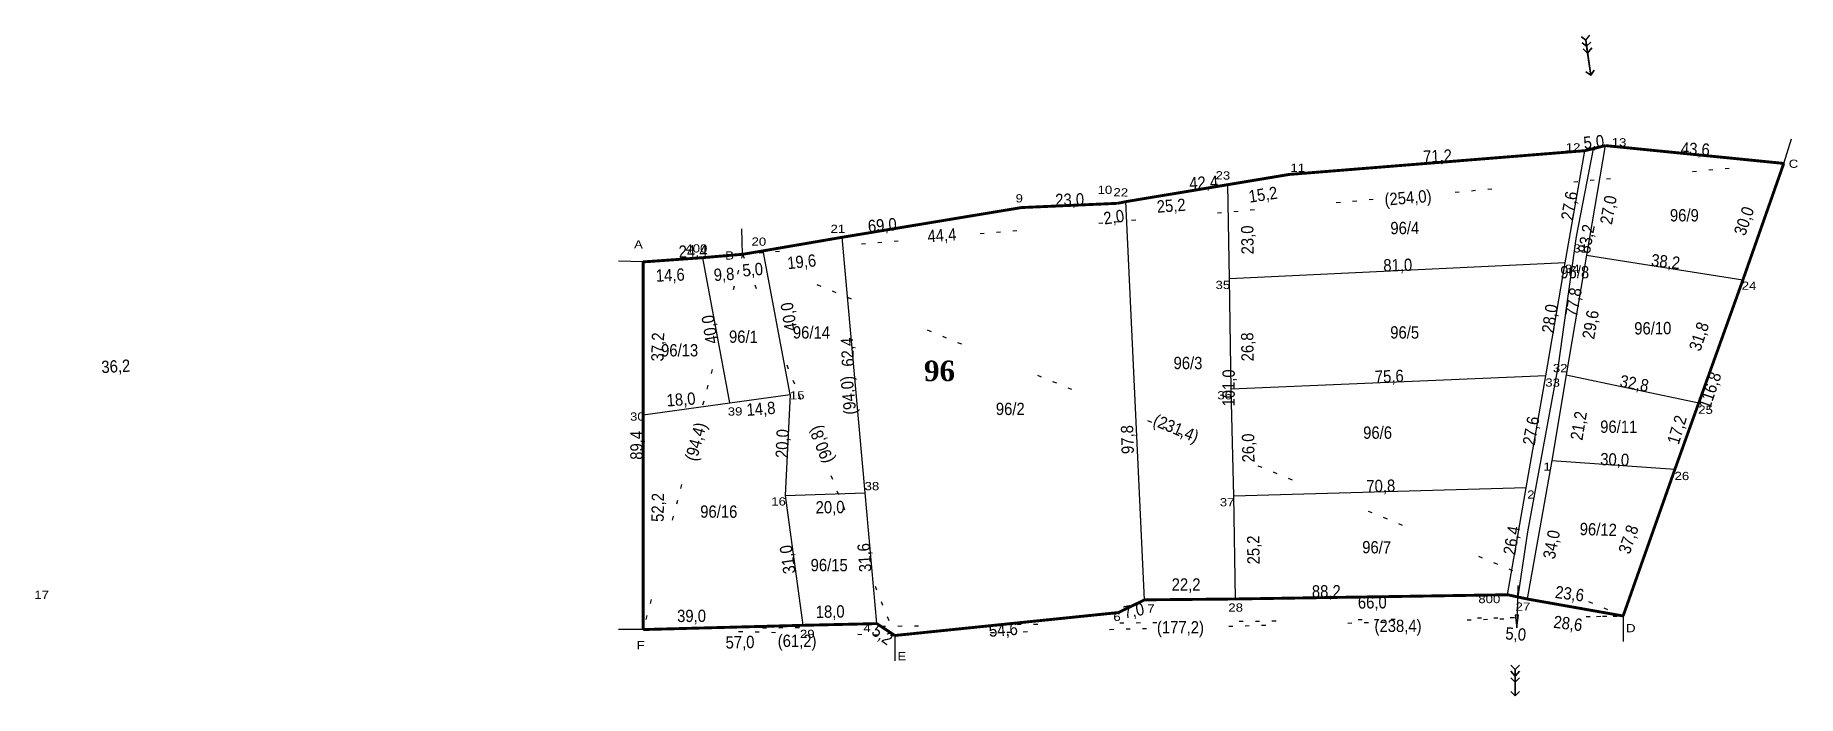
# Model space of a CAD drawing. Header units: metres. Extents: x -15 to 414, y 266 to 427.
import ezdxf
from ezdxf.enums import TextEntityAlignment as Align

# ---------------------------------------------------------------- set-up
doc = ezdxf.new("R2010")
doc.units = ezdxf.units.M
doc.linetypes.add('CHAINLINE', pattern=[29, -10, 1, -3, 1, -3, 1, -10])
for name, color, linetype in [('BLUE_STROKES', 5, 'Continuous'), ('BOUNDARY_DIMENSIONS', 220, 'Continuous'), ('CHAIN_LINES', 251, 'CHAINLINE'), ('CHAINLINE_DIMENSIONS', 251, 'Continuous'), ('DIMENSIONS', 200, 'Continuous'), ('SEPARATION_LINE', 7, 'Continuous'), ('STONES', 7, 'Continuous'), ('SUBDIVISION_LINES', 3, 'Continuous'), ('SURVEY_NUMBER', 1, 'Continuous')]:
    doc.layers.add(name, color=color, linetype=linetype)
doc.layers.add('BOUNDARY', color=1, linetype='Continuous', lineweight=100)
doc.styles.add('TIMES_NEW_ROMAN', font='timesbd.ttf')

msp = doc.modelspace()

# ---------------------------------------------------------------- linework, layer by layer
at = {"layer": 'BLUE_STROKES'}
for points in [[(362.5160175, 425.589255), (361.48203, 426.416445)], [(361.48203, 426.416445), (362.5160175, 425.589255)], [(362.72281499999997, 424.14167249999997), (361.6888275, 424.9688625)], [(361.6888275, 424.9688625), (362.72281499999997, 424.14167249999997)], [(362.5160175, 425.589255), (363.550005, 426.83004)], [(362.5160175, 425.589255), (363.7568025, 417.11055749999997)], [(362.72281499999997, 424.14167249999997), (362.5160175, 425.589255)], [(362.72281499999997, 424.14167249999997), (363.7568025, 425.17566)], [(363.7568025, 425.17566), (362.72281499999997, 424.14167249999997)], [(362.9296125, 422.48729249999997), (361.895625, 423.52128)], [(361.895625, 423.52128), (362.9296125, 422.48729249999997)], [(362.9296125, 422.48729249999997), (362.72281499999997, 424.14167249999997)], [(362.9296125, 422.48729249999997), (363.9636, 423.7280775)], [(363.9636, 423.7280775), (362.9296125, 422.48729249999997)], [(363.7568025, 417.11055749999997), (362.9296125, 422.48729249999997)], [(363.7568025, 417.11055749999997), (362.5160175, 417.9377475)], [(362.5160175, 417.9377475), (363.7568025, 417.11055749999997)], [(363.7568025, 417.11055749999997), (364.58399249999997, 418.3513425)], [(364.58399249999997, 418.3513425), (363.7568025, 417.11055749999997)], [(360.241245, 377.8190325), (364.377195, 399.119175)], [(355.8984975, 346.3858125), (360.241245, 377.8190325)], [(348.4537875, 305.8535025), (355.8984975, 346.3858125)], [(345.9722175, 289.5165), (348.4537875, 305.8535025)], [(345.351825, 272.3523075), (344.3178375, 273.386295)], [(345.351825, 270.6979275), (344.3178375, 271.9387125)], [(344.3178375, 271.9387125), (345.351825, 270.6979275)], [(345.351825, 269.250345), (344.3178375, 270.2843325)], [(344.3178375, 270.2843325), (345.351825, 269.250345)], [(345.351825, 272.3523075), (346.3858125, 273.386295)], [(346.3858125, 273.386295), (345.351825, 272.3523075)], [(345.351825, 272.3523075), (345.351825, 265.941585)], [(345.351825, 270.6979275), (345.351825, 272.3523075)], [(345.351825, 270.6979275), (346.3858125, 271.9387125)], [(346.3858125, 271.9387125), (345.351825, 270.6979275)], [(345.351825, 269.250345), (345.351825, 270.6979275)], [(345.351825, 269.250345), (346.3858125, 270.2843325)], [(346.3858125, 270.2843325), (345.351825, 269.250345)], [(345.351825, 265.941585), (344.3178375, 266.9755725)], [(344.3178375, 266.9755725), (345.351825, 265.941585)], [(345.351825, 265.941585), (345.351825, 269.250345)], [(345.351825, 265.941585), (346.3858125, 266.9755725)], [(346.3858125, 266.9755725), (345.351825, 265.941585)]]:
    msp.add_lwpolyline(points, dxfattribs=at)
at = {"layer": 'BOUNDARY', "const_width": 0.7}
for points in [[(290.34369, 392.91525), (362.30922, 398.70558)], [(362.30922, 398.70558), (367.27236, 399.946365)], [(367.27236, 399.946365), (410.699835, 395.6036175)], [(410.699835, 395.6036175), (400.773555, 367.27236)], [(250.63857, 386.29773), (275.45427, 390.43368)], [(275.45427, 390.43368), (290.34369, 392.91525)], [(225.2024775, 384.8501475), (248.570595, 385.884135)], [(248.570595, 385.884135), (250.63857, 386.29773)], [(181.568205, 377.612235), (225.2024775, 384.8501475)], [(162.3360375, 374.303475), (181.568205, 377.612235)], [(147.653415, 372.649095), (157.3728975, 373.476285)], [(157.3728975, 373.476285), (162.3360375, 374.303475)], [(133.17759, 371.61510749999997), (147.653415, 372.649095)], [(133.17759, 334.3915575), (133.17759, 371.61510749999997)], [(400.773555, 367.27236), (390.020085, 337.2867225)], [(133.17759, 282.07179), (133.17759, 334.3915575)], [(390.020085, 337.2867225), (384.229755, 321.1565175)], [(384.229755, 321.1565175), (371.61510749999997, 285.38054999999997)], [(255.18811499999998, 289.3097025), (248.7773925, 286.20774)], [(277.3154475, 289.5165), (255.18811499999998, 289.3097025)], [(343.49064749999997, 290.5504875), (277.3154475, 289.5165)], [(348.24699, 289.5165), (343.49064749999997, 290.5504875)], [(371.61510749999997, 285.38054999999997), (348.24699, 289.5165)], [(172.05552, 283.1057775), (133.17759, 282.07179)], [(190.0469025, 283.5193725), (172.05552, 283.1057775)], [(194.38965, 280.6242075), (190.0469025, 283.5193725)], [(248.7773925, 286.20774), (194.38965, 280.6242075)]]:
    msp.add_lwpolyline(points, dxfattribs=at)
at = {"layer": 'CHAIN_LINES', "linetype": 'CHAINLINE'}
for points in [[(157.3728975, 373.476285), (410.699835, 395.6036175)], [(371.61510749999997, 285.38054999999997), (410.699835, 395.6036175)], [(157.3728975, 373.476285), (133.17759, 371.61510749999997)], [(157.3728975, 373.476285), (133.17759, 282.07179)], [(371.61510749999997, 285.38054999999997), (157.3728975, 373.476285)], [(157.3728975, 373.476285), (194.38965, 280.6242075)], [(133.17759, 282.07179), (133.17759, 371.61510749999997)], [(133.17759, 282.07179), (371.61510749999997, 285.38054999999997)], [(371.61510749999997, 285.38054999999997), (194.38965, 280.6242075)], [(194.38965, 280.6242075), (133.17759, 282.07179)]]:
    msp.add_lwpolyline(points, dxfattribs=at)
at = {"layer": 'SEPARATION_LINE'}
for points in [[(410.699835, 395.6036175), (412.5610125, 401.600745)], [(157.3728975, 373.476285), (157.1661, 379.68021)], [(133.17759, 371.61510749999997), (127.18046249999999, 371.821905)], [(371.61510749999997, 285.38054999999997), (371.61510749999997, 279.176625)], [(133.17759, 282.07179), (127.18046249999999, 282.07179)], [(194.38965, 280.6242075), (194.38965, 274.4202825)]]:
    msp.add_lwpolyline(points, dxfattribs=at)
at = {"layer": 'SUBDIVISION_LINES'}
for points in [[(367.27236, 399.946365), (362.72281499999997, 373.26948749999997)], [(357.55287749999997, 371.40831), (362.30922, 398.70558)], [(275.867865, 367.4791575), (275.45427, 390.43368)], [(255.18811499999998, 289.3097025), (250.63857, 386.29773)], [(187.1517375, 315.36618749999997), (181.568205, 377.612235)], [(168.9535575, 339.3546975), (162.3360375, 374.303475)], [(362.72281499999997, 373.26948749999997), (357.759675, 344.11104)], [(362.72281499999997, 373.26948749999997), (400.773555, 367.27236)], [(154.270935, 337.2867225), (147.653415, 372.649095)], [(357.55287749999997, 371.40831), (275.867865, 367.4791575)], [(352.796535, 343.9042425), (357.55287749999997, 371.40831)], [(276.28146, 340.5954825), (275.867865, 367.4791575)], [(352.796535, 343.9042425), (276.28146, 340.5954825)], [(348.0401925, 316.6069725), (352.796535, 343.9042425)], [(357.759675, 344.11104), (354.2441175, 323.2244925)], [(357.759675, 344.11104), (390.020085, 337.2867225)], [(154.270935, 337.2867225), (168.9535575, 339.3546975)], [(168.9535575, 339.3546975), (167.7127725, 314.745795)], [(276.9018525, 314.5389975), (276.28146, 340.5954825)], [(133.17759, 334.3915575), (154.270935, 337.2867225)], [(354.2441175, 323.2244925), (348.24699, 289.5165)], [(354.2441175, 323.2244925), (384.229755, 321.1565175)], [(167.7127725, 314.745795), (187.1517375, 315.36618749999997)], [(167.7127725, 314.745795), (172.05552, 283.1057775)], [(190.0469025, 283.5193725), (187.1517375, 315.36618749999997)], [(348.0401925, 316.6069725), (276.9018525, 314.5389975)], [(277.3154475, 289.5165), (276.9018525, 314.5389975)], [(343.49064749999997, 290.5504875), (348.0401925, 316.6069725)], [(345.9722175, 292.82526), (345.76542, 282.485385)], [(346.179015, 285.5873475), (345.351825, 285.5873475)], [(345.351825, 285.5873475), (345.76542, 282.485385)], [(345.76542, 282.485385), (346.179015, 285.5873475)]]:
    msp.add_lwpolyline(points, dxfattribs=at)

# ---------------------------------------------------------------- texts
at = {"layer": 'BOUNDARY_DIMENSIONS', "width": 0.9}
for s, rotation, p in [('71,2', 2.6785512554432445, (326.4463884622192, 397.3924209237671)), ('5,0', 6.1155035662854065, (364.4754187637329, 400.8438717036438)), ('43,6', -3.0304768458605955, (389.19599999176023, 399.10264028778073)), ('42,4', 3.715289105428768, (269.5522738938904, 390.95274374450685)), ('23,0', 1.5565674713398678, (236.9465029811096, 386.7826767008972)), ('69,0', 4.573921259900861, (191.35489921188355, 380.5797866981506)), ('24,4', 1.6000247151477376, (145.3186757688904, 374.20835622802736)), ('36,2', 2.993132005979067, (4.84733351044178, 346.19452733688354)), ('116,8', 71.31264849478883, (392.73740717926023, 340.34732297561646)), ('89,4', 90, (131.5407860204315, 326.937545146637)), ('7,0', 11.082569463029651, (252.5390395298767, 286.7102564103699)), ('66,0', 0.5846305207051778, (310.5850303097534, 288.6965549807739)), ('5,2', -35.80334410837109, (191.4200346183014, 280.7999803262329)), ('54,6', 4.210498403302206, (220.79665827713012, 282.0304279756165)), ('28,6', -7.076378177636804, (358.19808469024656, 283.5783168557739)), ('57,0', 1.193489423982035, (156.73699266311644, 278.9956771875)), ('5,0', -4.325060434738459, (345.49762077163695, 280.98919549484253))]:
    msp.add_text(s, height=3, rotation=rotation, dxfattribs=at).set_placement(p, align=Align.MIDDLE_CENTER)
at = {"layer": 'CHAINLINE_DIMENSIONS', "width": 0.9}
for s, rotation, p in [('(254,0)', 4.763641690726177, (319.2694903125, 387.2727857661438)), ('(94,0)', 95.71059313749964, (183.1036802240753, 339.09723562225344)), ('(94,4)', 74.74488129694222, (145.96594664268494, 327.84434158172604)), ('(90,8)', 111.80140948635182, (176.50683492530823, 327.11435297012326)), ('(231,4)', -22.619864948040426, (262.8479024780273, 331.08072750549314))]:
    msp.add_text(s, height=3, rotation=rotation, dxfattribs=at).set_placement(p, align=Align.MIDDLE_CENTER)
for s, p in [('(177,2)', (263.8994596875, 282.61670343200683)), ('(238,4)', (316.8489346627808, 282.97963405426026)), ('(61,2)', (170.63068219573975, 279.33275812225344))]:
    msp.add_text(s, height=3, dxfattribs=at).set_placement(p, align=Align.MIDDLE_CENTER)
at = {"layer": 'DIMENSIONS', "width": 0.9}
for s, rotation, p in [('25,2', 4.250654574651198, (261.64743188323973, 385.32681422286987)), ('15,2', 8.35435083537969, (284.00741157073975, 388.0224267036438)), ('27,6', 80.03619581009283, (358.518618290863, 385.2885571902466)), ('27,0', 79.90249561592472, (368.02819829910277, 384.2680120326233)), ('2,0', 8.481605794029331, (247.68860063323973, 382.5567576713562)), ('30,0', 71.07535558394876, (401.0248195161438, 381.58171452713015)), ('44,4', 4.05934636479925, (205.8596788911438, 378.12715875549316)), ('23,0', 90.7440592028887, (280.1837278152466, 376.96806280700685)), ('96/4', 0.31308857502065557, (318.4950346847534, 379.8725301603699)), ('83,2', 79.76519723657678, (362.6514759210205, 377.22655968200684)), ('19,6', 5.9061411137704996, (171.7318814076233, 371.6843892063904)), ('38,2', -6.296818718984405, (381.9746348258972, 371.7123088883972)), ('14,6', 2.3579059707169034, (139.75995795913695, 368.4283509567261)), ('9,8', 3.5486819739044466, (152.847138503952, 368.59276405700683)), ('5,0', 5.281240628445118, (159.8203441454315, 369.7425450302124)), ('81,0', 1.2801395596049208, (316.77550034545897, 370.8602915762329)), ('77,8', 80.16643603579288, (359.5370934539795, 361.8129009512329)), ('40,0', 99.09027692082232, (168.5957955530548, 358.24460907897947)), ('28,0', 81.54497232282255, (353.76227579086304, 357.7979320326233)), ('40,0', 99.09027692082232, (149.3688030393219, 355.14471657348633)), ('96/14', -0.2438103561040846, (174.12246000274658, 354.43643766036985)), ('96/5', -0.3113870402748284, (318.4660926274109, 354.43643766036985)), ('29,6', 80.03619581009283, (363.6854507991028, 356.3358721929932)), ('96/10', 0.4876118829249174, (378.84268264938356, 355.47042516036987)), ('31,8', 71.82198120158151, (390.06351701889037, 353.4675918777466)), ('37,2', 88.430645195251, (136.71072352043151, 350.8971004673767)), ('96/1', -0.3113870402748284, (157.57349132743835, 353.4024501603699)), ('62,4', 92.3532968661083, (182.87827170639036, 349.6273734100342)), ('26,8', 90.77422016492807, (280.1837278152466, 350.91157780700684)), ('96/3', -0.308038857399862, (265.7389274890137, 346.99172766036986)), ('101,0', 90, (275.6228104673767, 340.9170510978699)), ('75,6', 2.1786800752766022, (314.71167795639036, 343.76569170913695)), ('32,8', -10.4914770123316, (374.3489770133972, 342.04615736984255)), ('18,0', 4.1391892557261984, (142.38628242256164, 338.1345872012329)), ('14,8', 4.398705354995532, (161.8324860923767, 335.8577573286438)), ('21,2', 80.66500153686177, (360.7923557936096, 331.7217947067261)), ('20,0', 87.67846941016728, (167.00862726493835, 327.36974485336304)), ('97,8', 91.569354804749, (250.98289591552734, 328.3406606304932)), ('27,6', 80.03619581009283, (349.212730790863, 330.48721969024655)), ('17,2', 73.00917670801384, (384.7198766871643, 330.73433159545897)), ('26,0', 90.76389846093, (280.3905253152466, 326.30267530700684)), ('30,0', -1.9305874411669917, (369.56367983413696, 323.4933393475342)), ('70,8', 1.2060487792199577, (312.6499003179932, 317.0650345161438)), ('52,2', 89.23610153907002, (136.71072352043151, 311.8144429618835)), ('20,0', 0.8905362533605713, (178.64615531524657, 311.8847470436096)), ('96/16', -0.24590312327070024, (151.57532883018493, 310.80216516036984)), ('25,2', 90.76389846093, (281.6323453125, 301.46319561401367)), ('26,4', 80.03619581009283, (344.46672564147946, 303.78861986984253)), ('34,0', 79.14358665193775, (354.18517314422604, 302.79497201889035)), ('96/12', -1.698952971445941, (365.5766305975342, 306.45941766036987)), ('37,8', 71.31264849478883, (372.89932451889035, 304.04298937774655)), ('31,0', 98.01709307365533, (168.30835030975342, 299.1253513911438)), ('31,6', 94.08561677997487, (187.00698303657532, 299.5906457661438)), ('96/7', -0.6227556872063182, (311.6438325, 302.1166701603699)), ('88,2', 0.29841281999488256, (299.3952206140137, 291.3849224807739)), ('23,6', -7.465190856121426, (358.61167969024655, 290.81622935577394)), ('18,0', 0.9290393194220559, (178.67200500274657, 286.449689540863)), ('39,0', 0.3031494437141272, (144.9485064768219, 285.40639968749997))]:
    msp.add_text(s, height=3, rotation=rotation, dxfattribs=at).set_placement(p, align=Align.MIDDLE_CENTER)
for s, p in [('96/9', (386.5190048396301, 382.9744926603699)), ('96/8', (359.84316233688355, 369.1190601603699)), ('96/13', (142.04610280700683, 350.0936901603699)), ('96/2', (222.500680279541, 335.8246626603699)), ('96/6', (311.8713173231506, 330.03433266036984)), ('96/11', (370.54596795913693, 331.48191516036985)), ('96/15', (178.43625913444518, 297.77392266036986)), ('22,2', (265.2767381057739, 293.0496398313904))]:
    msp.add_text(s, height=3, dxfattribs=at).set_placement(p, align=Align.MIDDLE_CENTER)
at = {"layer": 'STONES', "width": 1.2}
for s, rotation, p in [('12', -0.5256346064576132, (359.44197468200684, 399.5265600164795)), ('13', -0.5509039792185729, (370.62455201889037, 400.7559726686096)), ('C', -0.8550973962667232, (413.07800625, 395.52917342926025)), ('23', -1.5343414997007685, (274.2269273423767, 392.6908701686096)), ('22', -0.9710219310791666, (249.39571500549314, 388.5662925164795)), ('20', -0.9963478965049255, (161.32687100120543, 376.5606651686096)), ('A', -0.6095065766751959, (132.0246977240753, 375.8854809237671)), ('24', -0.4982116126136419, (402.2542195463562, 365.8185675164795)), ('33', -0.5208563745019584, (354.46642733688356, 342.23228016860963)), ('32', 0.5305013166738103, (356.3120925, 345.74783766860963)), ('30', 0.48969559312922417, (131.7568921847534, 333.9603801686096)), ('39', 1.0609116902642277, (155.53549969299317, 335.20116516860963)), ('25', -1.548157698977968, (391.6816973588562, 335.6147601686096)), ('26', -0.5070290609147755, (385.91205468200684, 319.48455516860963)), ('37', -0.5305013166738103, (275.25884484786985, 313.0738326686096)), ('17', -0.5405101871306665, (-13.19678217850685, 290.5329051686096)), ('27', -0.5025816667210311, (347.222304853363, 287.6491125164795)), ('9', -180, (248.48270858688355, 285.1561701686096)), ('29', 0.5208563745019584, (173.11122350944518, 281.0202201686096))]:
    msp.add_text(s, height=2, rotation=rotation, dxfattribs=at).set_placement(p, align=Align.MIDDLE_CENTER)
for s, p in [('11', (292.4457820436096, 394.5520476686096)), ('9', (224.68858874176024, 387.1073376686096)), ('10', (245.52343686676025, 389.1753126686096)), ('21', (180.53835748901366, 379.6740000164795)), ('400', (146.1158760923767, 374.9062851686096)), ('B', (154.18200727867125, 373.19711342376706)), ('31', (361.28142986160276, 374.9062851686096)), ('34', (359.24240954086304, 369.9431451686096)), ('35', (274.222787353363, 366.0139926686096)), ('15', (170.64515953536986, 339.1189453207397)), ('36', (274.6570696765137, 339.1303176686096)), ('1', (353.13154594024655, 321.7593276686096)), ('38', (188.8319671875, 317.0029851686096)), ('16', (166.11629554756163, 313.2806301686096)), ('2', (349.1662064021301, 314.9463825164795)), ('7', (256.7463412307739, 287.2241451686096)), ('28', (277.3392271929932, 287.4309426686096)), ('800', (339.0548512225342, 289.49891766860964)), ('4', (187.67183624176025, 282.46780266860964)), ('D', (373.48558735336303, 282.4130109237671)), ('F', (132.57270352592468, 278.27706092376707)), ('E', (196.11123540092467, 275.5886934237671))]:
    msp.add_text(s, height=2, dxfattribs=at).set_placement(p, align=Align.MIDDLE_CENTER)
at = {"layer": 'SURVEY_NUMBER', "style": 'TIMES_NEW_ROMAN'}
msp.add_text('96', height=5, dxfattribs=at).set_placement((205.2718513333082, 345.07989840454104), align=Align.MIDDLE_CENTER)

doc.saveas('drawing.dxf')
